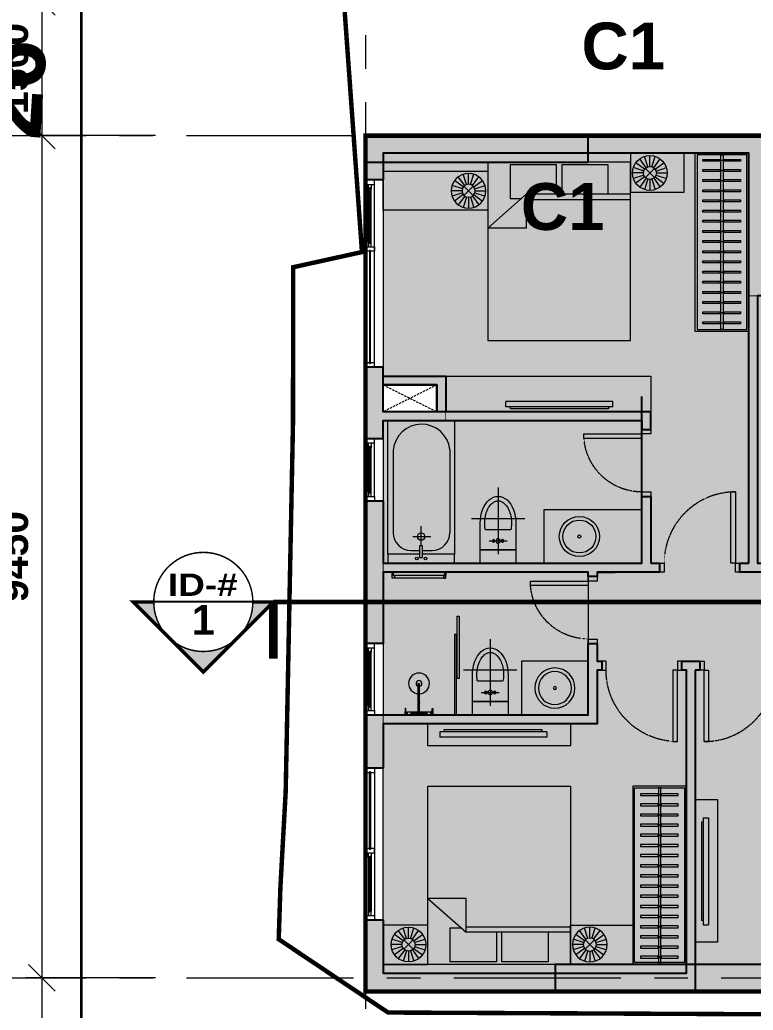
# Model space of a CAD drawing. Header units: millimetres. Extents: x -100356 to 314685, y 446 to 1273965.
# Drawn here: x 28363 to 36591, y 914436 to 925546 of the extents above; entities that cross this region are included whole.
import ezdxf
from ezdxf.enums import TextEntityAlignment as Align
from ezdxf.xclip import XClip

# ---------------------------------------------------------------- set-up
doc = ezdxf.new("R2010")
doc.units = ezdxf.units.MM
doc.header["$XCLIPFRAME"] = 2
for name, pattern in [('20180221 BF$0$Core - tb$0$HIDDEN', [0.375, 0.25, -0.125]), ('A2 - dp$0$DASHED2', [0.375, 0.25, -0.125]), ('A2 - dp$0$HIDDEN', [0.375, 0.25, -0.125]), ('CENTER', [2, 1.25, -0.25, 0.25, -0.25]), ('Dash', [6, 3, -3]), ('DASHED', [0.75, 0.5, -0.25]), ('DASHED2', [0.375, 0.25, -0.125])]:
    doc.linetypes.add(name, pattern=pattern)
doc.layers.get('DEFPOINTS').update_dxf_attribs({"lineweight": 13})
for name, color, linetype in [('20180221 BF$0$sohieu_diem', 2, 'Continuous'), ('20180221 BF$0$TREE', 99, 'Continuous'), ('STR', 7, 'Continuous')]:
    doc.layers.add(name, color=color, linetype=linetype)
for name, color, linetype, lineweight in [('@ color hatch', 7, 'Continuous', 13), ('@LOUVER', 35, 'Continuous', 13), ('A.Concrete', 7, 'Continuous', 25), ('A1 - dp$0$FURNITURE', 8, 'Continuous', 5), ('A1 - dp$0$TUONG 2', 2, 'Continuous', 25), ('A2 - dp$0$A.Door', 4, 'Continuous', 13), ('A2 - dp$0$A.HACH 250', 250, 'Continuous', 5), ('A2 - dp$0$CUA', 5, 'Continuous', 9), ('A2 - dp$0$FURNITURE', 8, 'Continuous', 5), ('A2 - dp$0$TUONG 2', 2, 'Continuous', 25), ('GJ', 1, 'Continuous', 13), ('Hatch-wall', 251, 'Continuous', 5), ('LC.HA', 250, 'Continuous', 9), ('LDIM OUT', 250, 'Continuous', 13), ('LGI', 250, 'CENTER', 9), ('luoicot', 30, 'Continuous', 13), ('TEXT', 6, 'Continuous', 20), ('Text 35', 250, 'Continuous', 15), ('TXT', 1, 'Continuous', 25)]:
    doc.layers.add(name, color=color, linetype=linetype, lineweight=lineweight)
doc.layers.add('@area depoint', color=8, linetype='Continuous', lineweight=35, plot=False)
doc.styles.add('20180221 BF$0$VAPTIMN', font='VNI-Aptima-Bold.TTF')
doc.styles.add('ARIAL', font='Font - TrueType - Arial Bold.ttf')
doc.styles.add('arial_eng', font='ARIALNI.TTF')
doc.styles.add('PSDG - Title', font='seguisb_0.ttf', dxfattribs={"height": 2.5})
doc.dimstyles.new('TL 150 OUT', dxfattribs={"dimscale": 150, "dimtxt": 2.2, "dimasz": 2, "dimexe": 1.2, "dimexo": 1.5, "dimgap": 1, "dimtad": 1, "dimdec": 0, "dimdsep": 46, "dimtxsty": 'ARIAL', "dimblk": 'OBLIQUE', "dimcen": 2, "dimdle": 1.2, "dimclrd": 256, "dimclre": 256, "dimclrt": 4, "dimaunit": 1, "dimadec": 0, "dimazin": 0, "dimtfac": 1, "dimtdec": 0, "dimtix": 1, "dimtmove": 2, "dimatfit": 3, "dimfxl": 1, "dimtolj": 1, "dimtzin": 0, "dimarcsym": 0})

# ---------------------------------------------------------------- blocks, each defined once
blk = doc.blocks.new('_Oblique')
at = {"color": 0, "linetype": 'ByBlock', "lineweight": -2}
blk.add_line((-0.5, -0.5), (0.5, 0.5), dxfattribs=at)
blk = doc.blocks.new('*D494')
at = {"layer": 'DEFPOINTS', "color": 0, "ltscale": 1000, "transparency": 16777216}
for p in [(2129, 11100), (3629, 11100), (2129, 9600)]:
    blk.add_point(p, dxfattribs=at)
at = {"layer": 'LDIM OUT', "lineweight": -2, "ltscale": 1000, "transparency": 16777216}
for p, q in [((3629, 9420), (3629, 11280)), ((2354, 11100), (3809, 11100)), ((2354, 9600), (3809, 9600))]:
    blk.add_line(p, q, dxfattribs=at)
at = {"layer": 'LDIM OUT', "lineweight": -2, "ltscale": 1000, "transparency": 16777216, "xscale": 300, "yscale": 300, "zscale": 300}
for p, rotation in [((3629, 11100), 90), ((3629, 9600), 270)]:
    blk.add_blockref('_Oblique', p, dxfattribs=dict(at, rotation=rotation))
at = {"layer": 'LDIM OUT', "color": 4, "ltscale": 1000, "transparency": 16777216, "insert": (3947, 10350), "char_height": 330, "attachment_point": 5, "rotation": 270, "style": 'ARIAL'}
blk.add_mtext('\\A1;1500', dxfattribs=at)
blk = doc.blocks.new('*D495')
at = {"layer": 'DEFPOINTS', "color": 0, "ltscale": 1000, "transparency": 16777216}
for p in [(2129, 20550), (3629, 20550), (2129, 11100)]:
    blk.add_point(p, dxfattribs=at)
at = {"layer": 'LDIM OUT', "lineweight": -2, "ltscale": 1000, "transparency": 16777216}
for p, q in [((3629, 10920), (3629, 20730)), ((2354, 20550), (3809, 20550)), ((2354, 11100), (3809, 11100))]:
    blk.add_line(p, q, dxfattribs=at)
at = {"layer": 'LDIM OUT', "lineweight": -2, "ltscale": 1000, "transparency": 16777216, "xscale": 300, "yscale": 300, "zscale": 300}
for p, rotation in [((3629, 20550), 90), ((3629, 11100), 270)]:
    blk.add_blockref('_Oblique', p, dxfattribs=dict(at, rotation=rotation))
at = {"layer": 'LDIM OUT', "color": 4, "ltscale": 1000, "transparency": 16777216, "insert": (3947, 15825), "char_height": 330, "attachment_point": 5, "rotation": 270, "style": 'ARIAL'}
blk.add_mtext('\\A1;9450', dxfattribs=at)
blk = doc.blocks.new('*D496')
at = {"layer": 'DEFPOINTS', "color": 0, "ltscale": 1000, "transparency": 16777216}
for p in [(2129, 24500), (3629, 24500), (2129, 20550)]:
    blk.add_point(p, dxfattribs=at)
at = {"layer": 'LDIM OUT', "lineweight": -2, "ltscale": 1000, "transparency": 16777216}
for p, q in [((3629, 20370), (3629, 24680)), ((2354, 24500), (3809, 24500)), ((2354, 20550), (3809, 20550))]:
    blk.add_line(p, q, dxfattribs=at)
at = {"layer": 'LDIM OUT', "lineweight": -2, "ltscale": 1000, "transparency": 16777216, "xscale": 300, "yscale": 300, "zscale": 300}
for p, rotation in [((3629, 24500), 90), ((3629, 20550), 270)]:
    blk.add_blockref('_Oblique', p, dxfattribs=dict(at, rotation=rotation))
at = {"layer": 'LDIM OUT', "color": 4, "ltscale": 1000, "transparency": 16777216, "insert": (3947, 22525), "char_height": 330, "attachment_point": 5, "rotation": 270, "style": 'ARIAL'}
blk.add_mtext('\\A1;3950', dxfattribs=at)
blk = doc.blocks.new('SITE')
at = {"layer": 'GJ', "color": 2, "linetype": 'DASHED2', "ltscale": 200, "const_width": 50, "elevation": 0}
blk.add_lwpolyline([(-42929, 10453), (-42964, 14461), (-42978, 21429), (-50432, 21463), (-51659, 22285), (-51640, 22872), (-51581, 23937), (-51499, 28076), (-51496, 29824), (-50725, 29994), (-51513, 40959), (-52452, 41020), (-52589, 42419), (-48449, 42705), (-47306, 42675), (-44664, 42638), (-38719, 42656), (-35209, 42660), (-34096, 42671), (-29879, 42740), (-25970, 42804), (-21954, 42762), (-17825, 42748), (-8761, 42796)], dxfattribs=at)
blk = doc.blocks.new('*U432')
h = blk.add_hatch(color=256)
h.paths.add_polyline_path([(0, 7.86), (-3.93, 3.93, -0.198912), (0, 5.56, -0.198912), (3.93, 3.93)])
h.paths.add_polyline_path([(3.93, 3.93, -0.198912), (5.56, 0), (7.86, 0)])
h.paths.add_polyline_path([(-3.93, 3.93), (-7.86, 0), (-5.56, 0, -0.198912)])
at = {"color": 1}
blk.add_line((5.56, 0), (-5.56, 0), dxfattribs=at)
for points, const_width in [([(-5.56, 0), (-7.86, 0), (0, 7.86), (7.86, 0), (5.56, 0)], 0.397), ([(7.86, 6.35), (7.86, 0)], 1)]:
    blk.add_lwpolyline(points, dxfattribs=dict(const_width=const_width))
at = {"const_width": 0.167}
blk.add_lwpolyline([(-5.56, 0, -0.414214), (0, 5.56, -0.414214), (5.56, 0, -0.414214), (0, -5.56, -0.414214), (-5.56, 0, -1.041379)], format="xyb", dxfattribs=at)
at = {"linetype": 'DASHED', "ltscale": 2, "const_width": 0.1}
blk.add_lwpolyline([(5.56, 0), (7.86, 0)], dxfattribs=at)
at = {"color": 2, "style": 'PSDG - Title'}
blk.add_attdef('#', text='', height=2.38, dxfattribs=at).set_placement((0, 1.98), align=Align.MIDDLE_CENTER)
at = {"color": 2, "style": 'PSDG - Title', "width": 0.998746}
blk.add_attdef('A100', text='', height=2.38, dxfattribs=at).set_placement((-3.97, -3.18), (3.97, -3.18), align=Align.FIT)
blk = doc.blocks.new('SECTION SYMBOL')
at = {"layer": 'TXT', "linetype": '20180221 BF$0$Core - tb$0$HIDDEN', "ltscale": 300, "const_width": 50, "elevation": 0}
blk.add_lwpolyline([(19511, -10462), (-5470, -10462), (-5470, -5231), (-37733, -5231)], dxfattribs=at)
at = {"layer": 'TXT'}
ref = blk.add_blockref('*U432', (-38519, -5231, 0), dxfattribs=dict(at, xscale=-100, yscale=100, zscale=100, rotation=180))
ref.add_attrib('#', '1', dxfattribs={"layer": '0', "color": 2, "height": 333, "style": 'ARIAL'}).set_placement((-38519, -5431, 0), align=Align.MIDDLE_CENTER)
ref.add_attrib('A100', 'ID-#', dxfattribs={"layer": '0', "color": 2, "height": 250, "style": 'ARIAL', "width": 1.186702}).set_placement((-38916, -5163, 0), (-38133, -5163, 0), align=Align.FIT)
blk = doc.blocks.new('20180221 BF$0$hientrang')
at = {"layer": '20180221 BF$0$sohieu_diem', "color": 3, "style": '20180221 BF$0$VAPTIMN'}
blk.add_text('26', height=750, rotation=359.9273, dxfattribs=at).set_placement((-79012, 104122, 0))
blk = doc.blocks.new('A2 - dp$0$A$C6FE626A3')
at = {"layer": 'A2 - dp$0$FURNITURE'}
for p, q in [((-90, 606), (-150, 606)), ((-150, -594), (-150, 606)), ((-90, -594), (-90, 606)), ((-90, 557), (-70, 557)), ((-70, -545), (-70, 557)), ((-90, -545), (-70, -545)), ((-90, -594), (-150, -594))]:
    blk.add_line(p, q, dxfattribs=at)
blk = doc.blocks.new('*U76')
at = {"layer": 'A2 - dp$0$FURNITURE'}
for points in [[(0, 600), (0, 0), (1999, 0), (1999, 600)], [(1979, 580), (1979, 20), (20, 20), (20, 580)]]:
    blk.add_lwpolyline(points, close=True, dxfattribs=at)
at = {"layer": 'A2 - dp$0$FURNITURE', "ltscale": 6}
for points in [[(91, 313), (91, 515), (69, 515), (69, 313)], [(205, 313), (205, 515), (183, 515), (183, 313)], [(319, 313), (319, 515), (297, 515), (297, 313)], [(433, 313), (433, 515), (411, 515), (411, 313)], [(547, 313), (547, 515), (525, 515), (525, 313)], [(661, 313), (661, 515), (639, 515), (639, 313)], [(775, 313), (775, 515), (753, 515), (753, 313)], [(889, 313), (889, 515), (867, 515), (867, 313)], [(1003, 313), (1003, 515), (981, 515), (981, 313)], [(1117, 313), (1117, 515), (1095, 515), (1095, 313)], [(1231, 313), (1231, 515), (1209, 515), (1209, 313)], [(1345, 313), (1345, 515), (1323, 515), (1323, 313)], [(1459, 313), (1459, 515), (1437, 515), (1437, 313)], [(1573, 313), (1573, 515), (1551, 515), (1551, 313)], [(1687, 313), (1687, 515), (1665, 515), (1665, 313)], [(1801, 313), (1801, 515), (1779, 515), (1779, 313)], [(1915, 313), (1915, 515), (1893, 515), (1893, 313)], [(69, 287), (69, 92), (91, 92), (91, 287)], [(183, 287), (183, 92), (205, 92), (205, 287)], [(297, 287), (297, 92), (319, 92), (319, 287)], [(411, 287), (411, 92), (433, 92), (433, 287)], [(525, 287), (525, 92), (547, 92), (547, 287)], [(639, 287), (639, 92), (661, 92), (661, 287)], [(753, 287), (753, 92), (775, 92), (775, 287)], [(867, 287), (867, 92), (889, 92), (889, 287)], [(981, 287), (981, 92), (1003, 92), (1003, 287)], [(1095, 287), (1095, 92), (1117, 92), (1117, 287)], [(1209, 287), (1209, 92), (1231, 92), (1231, 287)], [(1323, 287), (1323, 92), (1345, 92), (1345, 287)], [(1437, 287), (1437, 92), (1459, 92), (1459, 287)], [(1551, 287), (1551, 92), (1573, 92), (1573, 287)], [(1665, 287), (1665, 92), (1687, 92), (1687, 287)], [(1779, 287), (1779, 92), (1801, 92), (1801, 287)], [(1893, 287), (1893, 92), (1915, 92), (1915, 287)]]:
    blk.add_lwpolyline(points, dxfattribs=at)
for points in [[(1979, 287), (1979, 313), (20, 313), (20, 287)], [(83, 319), (78, 319), (78, 280), (83, 280)], [(197, 319), (192, 319), (192, 280), (197, 280)], [(311, 319), (306, 319), (306, 280), (311, 280)], [(425, 319), (420, 319), (420, 280), (425, 280)], [(539, 319), (534, 319), (534, 280), (539, 280)], [(653, 319), (648, 319), (648, 280), (653, 280)], [(767, 319), (762, 319), (762, 280), (767, 280)], [(881, 319), (876, 319), (876, 280), (881, 280)], [(995, 319), (990, 319), (990, 280), (995, 280)], [(1109, 319), (1104, 319), (1104, 280), (1109, 280)], [(1223, 319), (1218, 319), (1218, 280), (1223, 280)], [(1337, 319), (1332, 319), (1332, 280), (1337, 280)], [(1451, 319), (1446, 319), (1446, 280), (1451, 280)], [(1565, 319), (1560, 319), (1560, 280), (1565, 280)], [(1679, 319), (1674, 319), (1674, 280), (1679, 280)], [(1793, 319), (1788, 319), (1788, 280), (1793, 280)], [(1907, 319), (1902, 319), (1902, 280), (1907, 280)]]:
    blk.add_lwpolyline(points, close=True, dxfattribs=at)
blk = doc.blocks.new('A2 - dp$0$Bed 1600')
at = {"linetype": 'Continuous'}
for p, q in [((2, -80), (2, 0)), ((2, 0), (66, 0)), ((66, 0), (66, -80)), ((12, -1.2), (32.8, -1.2)), ((12, -14.4), (12, -1.2)), ((32.8, -1.2), (32.8, -14.4)), ((35.2, -1.2), (56, -1.2)), ((35.2, -14.4), (35.2, -1.2)), ((56, -1.2), (56, -16.4)), ((2, -14.4), (48.8, -14.4)), ((48.8, -16.8), (2, -16.8)), ((66, -29.6), (48.8, -14.4)), ((48.8, -14.4), (48.8, -29.6)), ((56, -16.4), (50.8, -16.4)), ((48.8, -29.6), (66, -29.6)), ((66, -80), (2, -80))]:
    blk.add_line(p, q, dxfattribs=at)
blk = doc.blocks.new('*U71')
at = {"layer": 'A2 - dp$0$FURNITURE'}
for points in [[(0, 600), (0, 0), (2000, 0), (2000, 600)], [(1980, 580), (1980, 20), (20, 20), (20, 580)]]:
    blk.add_lwpolyline(points, close=True, dxfattribs=at)
at = {"layer": 'A2 - dp$0$FURNITURE', "ltscale": 6}
for points in [[(91, 313), (91, 515), (69, 515), (69, 313)], [(205, 313), (205, 515), (183, 515), (183, 313)], [(319, 313), (319, 515), (297, 515), (297, 313)], [(433, 313), (433, 515), (411, 515), (411, 313)], [(547, 313), (547, 515), (525, 515), (525, 313)], [(661, 313), (661, 515), (639, 515), (639, 313)], [(775, 313), (775, 515), (753, 515), (753, 313)], [(889, 313), (889, 515), (867, 515), (867, 313)], [(1003, 313), (1003, 515), (981, 515), (981, 313)], [(1117, 313), (1117, 515), (1095, 515), (1095, 313)], [(1231, 313), (1231, 515), (1209, 515), (1209, 313)], [(1345, 313), (1345, 515), (1323, 515), (1323, 313)], [(1459, 313), (1459, 515), (1437, 515), (1437, 313)], [(1573, 313), (1573, 515), (1551, 515), (1551, 313)], [(1687, 313), (1687, 515), (1665, 515), (1665, 313)], [(1801, 313), (1801, 515), (1779, 515), (1779, 313)], [(1915, 313), (1915, 515), (1893, 515), (1893, 313)], [(69, 287), (69, 92), (91, 92), (91, 287)], [(183, 287), (183, 92), (205, 92), (205, 287)], [(297, 287), (297, 92), (319, 92), (319, 287)], [(411, 287), (411, 92), (433, 92), (433, 287)], [(525, 287), (525, 92), (547, 92), (547, 287)], [(639, 287), (639, 92), (661, 92), (661, 287)], [(753, 287), (753, 92), (775, 92), (775, 287)], [(867, 287), (867, 92), (889, 92), (889, 287)], [(981, 287), (981, 92), (1003, 92), (1003, 287)], [(1095, 287), (1095, 92), (1117, 92), (1117, 287)], [(1209, 287), (1209, 92), (1231, 92), (1231, 287)], [(1323, 287), (1323, 92), (1345, 92), (1345, 287)], [(1437, 287), (1437, 92), (1459, 92), (1459, 287)], [(1551, 287), (1551, 92), (1573, 92), (1573, 287)], [(1665, 287), (1665, 92), (1687, 92), (1687, 287)], [(1779, 287), (1779, 92), (1801, 92), (1801, 287)], [(1893, 287), (1893, 92), (1915, 92), (1915, 287)]]:
    blk.add_lwpolyline(points, dxfattribs=at)
for points in [[(1980, 287), (1980, 313), (20, 313), (20, 287)], [(83, 319), (78, 319), (78, 280), (83, 280)], [(197, 319), (192, 319), (192, 280), (197, 280)], [(311, 319), (306, 319), (306, 280), (311, 280)], [(425, 319), (420, 319), (420, 280), (425, 280)], [(539, 319), (534, 319), (534, 280), (539, 280)], [(653, 319), (648, 319), (648, 280), (653, 280)], [(767, 319), (762, 319), (762, 280), (767, 280)], [(881, 319), (876, 319), (876, 280), (881, 280)], [(995, 319), (990, 319), (990, 280), (995, 280)], [(1109, 319), (1104, 319), (1104, 280), (1109, 280)], [(1223, 319), (1218, 319), (1218, 280), (1223, 280)], [(1337, 319), (1332, 319), (1332, 280), (1337, 280)], [(1451, 319), (1446, 319), (1446, 280), (1451, 280)], [(1565, 319), (1560, 319), (1560, 280), (1565, 280)], [(1679, 319), (1674, 319), (1674, 280), (1679, 280)], [(1793, 319), (1788, 319), (1788, 280), (1793, 280)], [(1907, 319), (1902, 319), (1902, 280), (1907, 280)]]:
    blk.add_lwpolyline(points, close=True, dxfattribs=at)
blk = doc.blocks.new('*U72')
for points in [[(-700, 100), (-750, 100), (-750, 0), (-700, 0)], [(-50, 0), (-100, 0), (-100, -650), (-50, -650)], [(0, 100), (-50, 100), (-50, 0), (0, 0)]]:
    blk.add_lwpolyline(points, close=True)
at = {"linetype": 'A2 - dp$0$HIDDEN'}
blk.add_arc((-50, 0), 650, 180, 270, dxfattribs=at)
blk = doc.blocks.new('A2 - dp$0$A$C4168242D')
at = {"layer": 'A2 - dp$0$FURNITURE'}
for points in [[(300, 750), (300, 0)], [(0, 400), (600, 400)], [(100, 350), (100, 50), (500, 50), (500, 350)], [(157, 276), (443, 276)], [(400, 150), (200, 150)]]:
    blk.add_lwpolyline(points, dxfattribs=at)
for centre, radius in [((250, 150), 15), ((300, 150), 25), ((350, 150), 15)]:
    blk.add_circle(centre, radius, dxfattribs=at)
blk.add_ellipse((300, 350), major_axis=(0, 300), ratio=0.666667, start_param=4.712389, end_param=7.853982, dxfattribs=at)
blk.add_open_spline([(443, 276), (444, 283), (446, 291), (449, 313), (450, 328), (450, 356), (450, 370), (447, 399), (445, 413), (440, 440), (437, 453), (428, 478), (424, 490), (413, 512), (408, 522), (396, 540), (391, 547), (380, 560), (374, 566), (363, 576), (357, 580), (346, 588), (340, 591), (328, 595), (323, 597), (311, 599), (306, 600), (295, 600), (289, 600), (278, 597), (273, 596), (261, 591), (255, 588), (244, 581), (238, 577), (226, 567), (221, 561), (210, 548), (204, 541), (194, 525), (189, 517), (180, 499), (176, 489), (169, 469), (165, 459), (160, 437), (157, 426), (153, 404), (152, 392), (150, 369), (150, 357), (150, 333), (151, 321), (153, 298), (155, 287), (157, 276)], degree=3, knots=[4.428595, 4.428595, 4.428595, 4.428595, 4.521718, 4.521718, 4.681946, 4.681946, 4.842175, 4.842175, 5.002403, 5.002403, 5.162632, 5.162632, 5.32286, 5.32286, 5.483089, 5.483089, 5.615862, 5.615862, 5.748636, 5.748636, 5.88141, 5.88141, 6.014184, 6.014184, 6.146958, 6.146958, 6.279732, 6.279732, 6.412506, 6.412506, 6.545279, 6.545279, 6.678053, 6.678053, 6.810827, 6.810827, 6.943601, 6.943601, 7.076375, 7.076375, 7.209149, 7.209149, 7.341922, 7.341922, 7.474696, 7.474696, 7.60747, 7.60747, 7.740244, 7.740244, 7.873018, 7.873018, 8.005792, 8.005792, 8.137776, 8.137776, 8.137776, 8.137776], dxfattribs=at)
blk = doc.blocks.new('A2 - dp$0$A$C722D3D91')
at = {"layer": 'A2 - dp$0$FURNITURE', "ltscale": 0.07}
for radius in [225, 185, 17]:
    blk.add_circle((0, 0), radius, dxfattribs=at)
blk = doc.blocks.new('*U75')
for points in [[(0, 100), (50, 100), (50, 0), (0, 0)], [(50, 0), (100, 0), (100, -800), (50, -800)], [(850, 100), (900, 100), (900, 0), (850, 0)]]:
    blk.add_lwpolyline(points, close=True)
at = {"linetype": 'A2 - dp$0$HIDDEN'}
blk.add_arc((50, 0), 800, 270, 0, dxfattribs=at)
blk = doc.blocks.new('*U69')
at = {"layer": 'A2 - dp$0$A.Door', "ltscale": 0.5}
for p, q in [((1400, 65), (2000, 65)), ((1400, 35), (2000, 35))]:
    blk.add_line(p, q, dxfattribs=at)
for points in [[(0, 0), (2100, 0), (2100, 100), (0, 100)], [(2050, 100), (2050, 0), (2100, 0), (2100, 100)]]:
    blk.add_lwpolyline(points, close=True, dxfattribs=at)
for points in [[(50, 55), (50, 100), (0, 100), (0, 0), (50, 0), (50, 45), (40, 45), (40, 55), (50, 55)], [(1300, 55), (1300, 100), (1350, 100), (1350, 0), (1300, 0), (1300, 45), (1310, 45), (1310, 55), (1300, 55)], [(1400, 55), (1400, 65), (1350, 65), (1350, 35), (1400, 35), (1400, 45), (1390, 45), (1390, 55), (1400, 55)], [(2000, 55), (2000, 65), (2050, 65), (2050, 35), (2000, 35), (2000, 45), (2010, 45), (2010, 55), (2000, 55)]]:
    blk.add_lwpolyline(points, dxfattribs=at)
at = {"layer": 'A2 - dp$0$A.HACH 250', "ltscale": 0.5}
for points in [[(40, 45), (1310, 45), (1310, 55), (40, 55)], [(1390, 45), (2010, 45), (2010, 55), (1390, 55)]]:
    blk.add_lwpolyline(points, close=True, dxfattribs=at)
blk = doc.blocks.new('*U405')
at = {"layer": 'A2 - dp$0$FURNITURE'}
for p, q in [((1174, 0), (0, 0)), ((0, 0), (0, -439)), ((1174, -439), (1174, 0)), ((158, -179), (60, -108)), ((174, -163), (103, -65)), ((195, -153), (157, -37)), ((217, -149), (217, -27)), ((240, -153), (278, -37)), ((260, -163), (332, -65)), ((277, -179), (375, -108)), ((148, -200), (32, -162)), ((166, -171), (269, -274)), ((269, -171), (166, -274)), ((287, -200), (403, -162)), ((144, -222), (22, -222)), ((148, -245), (32, -283)), ((158, -265), (60, -337)), ((174, -282), (103, -380)), ((195, -292), (157, -408)), ((217, -296), (217, -418)), ((217, -296), (217, -418)), ((240, -292), (278, -408)), ((260, -282), (332, -380)), ((277, -265), (375, -337)), ((287, -245), (403, -283)), ((291, -222), (412, -222)), ((0, -439), (1174, -439))]:
    blk.add_line(p, q, dxfattribs=at)
for radius in [195, 73.2]:
    blk.add_circle((217, -222), radius, dxfattribs=at)
blk = doc.blocks.new('*U276')
at = {"layer": 'A2 - dp$0$FURNITURE'}
for p, q in [((600, 0), (0, 0)), ((0, 0), (0, -439)), ((600, -439), (600, 0)), ((158, -179), (60, -108)), ((174, -163), (103, -65)), ((195, -153), (157, -37)), ((217, -149), (217, -27)), ((240, -153), (278, -37)), ((260, -163), (332, -65)), ((277, -179), (375, -108)), ((148, -200), (32, -162)), ((166, -171), (269, -274)), ((269, -171), (166, -274)), ((287, -200), (403, -162)), ((144, -222), (22, -222)), ((148, -245), (32, -283)), ((158, -265), (60, -337)), ((174, -282), (103, -380)), ((195, -292), (157, -408)), ((217, -296), (217, -418)), ((217, -296), (217, -418)), ((240, -292), (278, -408)), ((260, -282), (332, -380)), ((277, -265), (375, -337)), ((287, -245), (403, -283)), ((291, -222), (412, -222)), ((0, -439), (600, -439))]:
    blk.add_line(p, q, dxfattribs=at)
for radius in [195, 73.2]:
    blk.add_circle((217, -222), radius, dxfattribs=at)
blk = doc.blocks.new('*U577')
at = {"layer": 'A2 - dp$0$FURNITURE'}
for p, q in [((700, 0), (0, 0)), ((0, 0), (0, -439)), ((700, -439), (700, 0)), ((158, -179), (60, -108)), ((174, -163), (103, -65)), ((195, -153), (157, -37)), ((217, -149), (217, -27)), ((240, -153), (278, -37)), ((260, -163), (332, -65)), ((277, -179), (375, -108)), ((148, -200), (32, -162)), ((166, -171), (269, -274)), ((269, -171), (166, -274)), ((287, -200), (403, -162)), ((144, -222), (22, -222)), ((148, -245), (32, -283)), ((158, -265), (60, -337)), ((174, -282), (103, -380)), ((195, -292), (157, -408)), ((217, -296), (217, -418)), ((217, -296), (217, -418)), ((240, -292), (278, -408)), ((260, -282), (332, -380)), ((277, -265), (375, -337)), ((287, -245), (403, -283)), ((291, -222), (412, -222)), ((0, -439), (700, -439))]:
    blk.add_line(p, q, dxfattribs=at)
for radius in [195, 73.2]:
    blk.add_circle((217, -222), radius, dxfattribs=at)
blk = doc.blocks.new('*U66')
at = {"layer": 'A2 - dp$0$A.Door', "ltscale": 0.5}
for p, q in [((750, 100), (50, 100)), ((50, 0), (750, 0)), ((100, 65), (700, 65)), ((100, 35), (700, 35)), ((800, 0), (800, 100))]:
    blk.add_line(p, q, dxfattribs=at)
for points in [[(50, 100), (50, 0), (0, 0), (0, 100)], [(750, 100), (750, 0), (800, 0), (800, 100)]]:
    blk.add_lwpolyline(points, close=True, dxfattribs=at)
for points in [[(100, 55), (100, 65), (50, 65), (50, 35), (100, 35), (100, 45), (90, 45), (90, 55), (100, 55)], [(700, 55), (700, 65), (750, 65), (750, 35), (700, 35), (700, 45), (710, 45), (710, 55), (700, 55)]]:
    blk.add_lwpolyline(points, dxfattribs=at)
at = {"layer": 'A2 - dp$0$A.HACH 250', "ltscale": 0.5}
blk.add_lwpolyline([(90, 45), (710, 45), (710, 55), (90, 55)], close=True, dxfattribs=at)
blk = doc.blocks.new('*U67')
at = {"layer": 'A2 - dp$0$A.Door', "ltscale": 0.5}
for p, q in [((650, 100), (50, 100)), ((50, 0), (650, 0)), ((100, 65), (600, 65)), ((100, 35), (600, 35)), ((700, 0), (700, 100))]:
    blk.add_line(p, q, dxfattribs=at)
for points in [[(50, 100), (50, 0), (0, 0), (0, 100)], [(650, 100), (650, 0), (700, 0), (700, 100)]]:
    blk.add_lwpolyline(points, close=True, dxfattribs=at)
for points in [[(100, 55), (100, 65), (50, 65), (50, 35), (100, 35), (100, 45), (90, 45), (90, 55), (100, 55)], [(600, 55), (600, 65), (650, 65), (650, 35), (600, 35), (600, 45), (610, 45), (610, 55), (600, 55)]]:
    blk.add_lwpolyline(points, dxfattribs=at)
at = {"layer": 'A2 - dp$0$A.HACH 250', "ltscale": 0.5}
blk.add_lwpolyline([(90, 45), (610, 45), (610, 55), (90, 55)], close=True, dxfattribs=at)
blk = doc.blocks.new('*U68')
at = {"layer": 'A2 - dp$0$A.Door', "ltscale": 0.5}
for p, q in [((1400, 65), (2000, 65)), ((1400, 35), (2000, 35))]:
    blk.add_line(p, q, dxfattribs=at)
for points in [[(400, 0), (2100, 0), (2100, 100), (400, 100)], [(2050, 100), (2050, 0), (2100, 0), (2100, 100)]]:
    blk.add_lwpolyline(points, close=True, dxfattribs=at)
for points in [[(450, 55), (450, 100), (400, 100), (400, 0), (450, 0), (450, 45), (440, 45), (440, 55), (450, 55)], [(1300, 55), (1300, 100), (1350, 100), (1350, 0), (1300, 0), (1300, 45), (1310, 45), (1310, 55), (1300, 55)], [(1400, 55), (1400, 65), (1350, 65), (1350, 35), (1400, 35), (1400, 45), (1390, 45), (1390, 55), (1400, 55)], [(2000, 55), (2000, 65), (2050, 65), (2050, 35), (2000, 35), (2000, 45), (2010, 45), (2010, 55), (2000, 55)]]:
    blk.add_lwpolyline(points, dxfattribs=at)
at = {"layer": 'A2 - dp$0$A.HACH 250', "ltscale": 0.5}
for points in [[(440, 45), (1310, 45), (1310, 55), (440, 55)], [(1390, 45), (2010, 45), (2010, 55), (1390, 55)]]:
    blk.add_lwpolyline(points, close=True, dxfattribs=at)
blk = doc.blocks.new('tam nam1500 plus 100')
for p, q in [((-1276, 322), (-343, 322)), ((-143, 13), (-143, 122)), ((-299, -92), (-299, 109)), ((-199, 0), (-415, 0)), ((-143, -113), (-143, -13)), ((-1268, -313), (-343, -313))]:
    blk.add_line(p, q)
for points in [[(-100, -13), (-100, -375), (-1600, -375), (-1600, 375), (-100, 375), (-100, 13)], [(-100, -13), (-100, -375), (0, -375), (0, 375), (-100, 375), (-100, 13)]]:
    blk.add_lwpolyline(points)
blk.add_lwpolyline([(-199, 13), (-61, 13), (-61, -13), (-199, -13)], close=True)
for centre, radius in [((-299, 0), 41.7), ((-54, 49), 14.5), ((-54, -49), 14.5)]:
    blk.add_circle(centre, radius)
for centre, radius, start, end in [((-1241, 5), 319, 96.2649, 265.2417), ((-343, 122), 200, 0, 90), ((-343, -113), 200, 270, 0)]:
    blk.add_arc(centre, radius, start, end)
blk = doc.blocks.new('A1 - dp$0$A$C588A0D6B')
for p, q in [((-122, -38), (123, -38)), ((-122, -59), (-122, -38)), ((123, -59), (-122, -59)), ((-11, -64), (-11, -211)), ((9, -65), (9, -211)), ((123, -38), (123, -59)), ((9, -211), (-11, -211)), ((9, -220), (-11, -220)), ((-11, -220), (-11, -507)), ((9, -220), (9, -507)), ((9, -507), (-11, -507))]:
    blk.add_line(p, q)
for points in [[(-178, -37), (-208, -37), (-208, -82), (-178, -82)], [(-208, -37), (-197, -37), (-197, -129), (-208, -129)], [(179, -37), (208, -37), (208, -82), (179, -82)], [(208, -37), (198, -37), (198, -129), (208, -129)]]:
    blk.add_lwpolyline(points, close=True)
blk.add_lwpolyline([(-11, -82), (-171, -82), (-171, -38), (172, -38), (172, -82), (9, -82)])
for centre, radius, start, end in [((0, 431), 505, 255.9943, 268.6524), ((0, 0), 65.5, 243.6552, 296.3448), ((0, 431), 505, 271.0236, 284.0057), ((-8, -215), 5.39, 127.2582, 232.7418), ((6, -215), 5.39, 307.2582, 52.7418), ((-1, -507), 155, 93.8501, 86.1499), ((-1, -507), 43, 104.0595, 75.9405)]:
    blk.add_arc(centre, radius, start, end)
blk = doc.blocks.new('A1 - dp$0$A$C487079A1')
for points in [[(34, 589), (34, 600), (0, 600), (0, 589)], [(68, 578), (68, 600), (34, 600), (34, 578)], [(34, 0), (34, 11), (0, 11), (0, 0)], [(68, 22), (68, 0), (34, 0), (34, 22)]]:
    blk.add_lwpolyline(points, close=True)
blk.add_lwpolyline([(34, 147), (34, 27), (67, 27), (67, 573), (34, 573), (34, 147)])
blk = doc.blocks.new('*U576')
at = {"layer": 'A2 - dp$0$FURNITURE'}
for p, q in [((500, 0), (0, 0)), ((0, 0), (0, -439)), ((500, -439), (500, 0)), ((158, -179), (60, -108)), ((174, -163), (103, -65)), ((195, -153), (157, -37)), ((217, -149), (217, -27)), ((240, -153), (278, -37)), ((260, -163), (332, -65)), ((277, -179), (375, -108)), ((148, -200), (32, -162)), ((166, -171), (269, -274)), ((269, -171), (166, -274)), ((287, -200), (403, -162)), ((144, -222), (22, -222)), ((148, -245), (32, -283)), ((158, -265), (60, -337)), ((174, -282), (103, -380)), ((195, -292), (157, -408)), ((217, -296), (217, -418)), ((217, -296), (217, -418)), ((240, -292), (278, -408)), ((260, -282), (332, -380)), ((277, -265), (375, -337)), ((287, -245), (403, -283)), ((291, -222), (412, -222)), ((0, -439), (500, -439))]:
    blk.add_line(p, q, dxfattribs=at)
for radius in [195, 73.2]:
    blk.add_circle((217, -222), radius, dxfattribs=at)
blk = doc.blocks.new('3B1b')
at = {"layer": '@ color hatch', "ltscale": 0.5}
h = blk.add_hatch(color=51, dxfattribs=at)
h.dxf.hatch_style = 1
h.paths.add_polyline_path([(200, 9303), (200, 6903), (900, 6903), (900, 6403), (200, 6403), (200, 203), (2130, 203), (2130, 303), (4630, 303), (4630, 203), (6575, 203), (6575, 1103), (9850, 1103), (9850, 1303), (9900, 1303), (9900, 7103), (9900, 7103), (9900, 9453), (6675, 9453), (6675, 7803), (4300, 7803), (4300, 9403), (2500, 9403), (2500, 9303)])
h.paths.add_polyline_path([(6475, 8003), (4500, 8003), (4500, 9603), (6475, 9603)])
h.paths.add_polyline_path([(6775, 3), (9857, 3), (9857, 903), (6775, 903)])
at = {"layer": 'Hatch-wall', "ltscale": 0.5}
h = blk.add_hatch(color=256, dxfattribs=at)
h.dxf.hatch_style = 1
h.paths.add_polyline_path([(6675, 3603), (6675, 1103), (7480, 1103), (7480, 903), (6775, 903), (6775, 3), (6125, 3), (6125, 203), (6575, 203), (6575, 3603), (4650, 3603), (4650, 3703), (6675, 3703)])
h.paths.add_polyline_path([(9900, 9453), (9900, 1103), (9280, 1103), (9280, 903), (9900, 903), (9900, 3), (10100, 3), (10100, 9603), (8600, 9603), (8600, 9453)])
h.paths.add_polyline_path([(6675, 9453), (6675, 7903), (7000, 7903), (7000, 7803), (5875, 7803), (5875, 8003), (6475, 8003), (6475, 9603), (6575, 9603), (7300, 9603), (7300, 9453)])
h.paths.add_polyline_path([(4300, 4803), (4300, 9403), (200, 9403), (200, 9103), (0, 9103), (0, 9603), (4500, 9603), (4500, 8003), (5075, 8003), (5075, 7803), (4400, 7803), (4400, 4803), (5000, 4803), (5000, 4703), (4200, 4703), (4200, 4803)])
h.paths.add_polyline_path([(3100, 6403), (3100, 6303), (3200, 6303), (3200, 6503), (200, 6503), (200, 7003), (0, 7003), (0, 6203), (200, 6203), (200, 6403)])
h.paths.add_polyline_path([(0, 3103), (2500, 3103), (2500, 3903), (2600, 3903), (2600, 3703), (2650, 3703), (2650, 3603), (2600, 3603), (2600, 3003), (200, 3003), (200, 2503), (0, 2503)])
h.paths.add_polyline_path([(3700, 3603), (3700, 203), (3700, 3), (3600, 3), (3600, 3), (0, 3), (0, 803), (200, 803), (200, 203), (3600, 203), (3600, 3603), (3550, 3603), (3550, 3703), (3750, 3703), (3750, 3603)])
h.paths.add_polyline_path([(3100, 5553), (3100, 4803), (2700, 4803), (200, 4803), (200, 5503), (0, 5503), (0, 3903), (200, 3903), (200, 4703), (2500, 4703), (2500, 4653), (2600, 4653), (2600, 4703), (3300, 4703), (3300, 4803), (3200, 4803), (3200, 5553)])
h.paths.add_polyline_path([(3100, 4803), (2800, 4803), (2800, 4803), (3100, 4803)], flags=16)
h = blk.add_hatch(color=256, dxfattribs=at)
h.dxf.hatch_style = 1
h.paths.add_polyline_path([(200, 6803), (200, 6903), (900, 6903), (900, 6503), (800, 6503), (800, 6803)])
at = {"layer": '@ color hatch', "color": 7, "linetype": 'Dash', "ltscale": 10, "const_width": 10, "elevation": 0}
blk.add_lwpolyline([(200, 9303), (200, 6903), (900, 6903), (900, 6403), (200, 6403), (200, 203), (2130, 203), (2130, 303), (4630, 303), (4630, 203), (6575, 203), (6575, 1103), (9850, 1103), (9850, 1303), (9900, 1303), (9900, 7103), (9900, 7103), (9900, 9453), (6675, 9453), (6675, 7803), (4300, 7803), (4300, 9403), (2500, 9403), (2500, 9303)], close=True, dxfattribs=at)
at = {"layer": 'A1 - dp$0$FURNITURE', "elevation": 0}
for points in [[(900, 6903), (3200, 6903), (3200, 6503), (900, 6503)], [(1288, 4953), (1688, 4953), (1688, 4803), (1288, 4803)], [(2500, 3103), (2500, 3703), (1750, 3703), (1750, 3103)], [(1200, 3253), (1600, 3253), (1600, 3103), (1200, 3103)], [(700, 2753), (700, 3003), (2300, 3003), (2300, 2753)], [(3950, 553), (3700, 553), (3700, 2153), (3950, 2153)], [(2130, 303), (200, 303), (200, 200), (2130, 200)]]:
    blk.add_lwpolyline(points, close=True, dxfattribs=at)
blk.add_lwpolyline([(2700, 5403), (2000, 5403), (2000, 4803), (3100, 4803), (3100, 5403), (2700, 5403)], dxfattribs=at)
at = {"layer": 'A1 - dp$0$TUONG 2', "ltscale": 0.5, "elevation": 0}
for points in [[(200, 6803), (200, 6903), (900, 6903), (900, 6503), (800, 6503), (800, 6803)], [(200, 6503), (200, 6803), (700, 6803), (800, 6803), (800, 6503)]]:
    blk.add_lwpolyline(points, close=True, dxfattribs=at)
blk.add_lwpolyline([(3100, 4803), (3100, 6672)], dxfattribs=at)
at = {"layer": 'A2 - dp$0$A.HACH 250', "linetype": 'A2 - dp$0$DASHED2', "ltscale": 100}
for p, q in [((200, 6803, 0), (800, 6503, 0)), ((800, 6803, 0), (200, 6503, 0))]:
    blk.add_line(p, q, dxfattribs=at)
at = {"layer": 'A2 - dp$0$CUA'}
for p, q in [((200, 9103, 0), (200, 7003, 0)), ((3100, 5553, 0), (3100, 6303, 0)), ((200, 6203, 0), (200, 5503, 0)), ((2500, 4653, 0), (2500, 3903, 0)), ((200, 3903, 0), (200, 3103, 0)), ((200, 803, 0), (200, 2503, 0)), ((3000, 203, 0), (2400, 203, 0))]:
    blk.add_line(p, q, dxfattribs=at)
at = {"layer": 'A2 - dp$0$CUA', "elevation": 0}
for points in [[(1050, 4211), (1050, 3511), (1030, 3511), (1030, 4211)], [(1000, 4003), (1000, 3103), (1020, 3103), (1020, 4003)]]:
    blk.add_lwpolyline(points, close=True, dxfattribs=at)
at = {"layer": 'A2 - dp$0$TUONG 2', "ltscale": 0.5, "elevation": 0}
for points in [[(4300, 4803), (4300, 9403), (200, 9403), (200, 9103), (0, 9103), (0, 9603), (4500, 9603), (4500, 8003), (5075, 8003), (5075, 7803), (4400, 7803), (4400, 4803), (5000, 4803), (5000, 4703), (4200, 4703), (4200, 4803), (4300, 4803)], [(3100, 6403), (3100, 6303), (3200, 6303), (3200, 6503), (200, 6503), (200, 7003), (0, 7003), (0, 6203), (200, 6203), (200, 6403), (3100, 6403)], [(3200, 4803), (3300, 4803), (3300, 4703), (2600, 4703), (2600, 4653), (2500, 4653), (2500, 4703), (200, 4703), (200, 3903), (0, 3903), (0, 5503), (200, 5503), (200, 4803), (3100, 4803), (3100, 5403), (3100, 5403), (3100, 5553), (3200, 5553), (3200, 4803)], [(3200, 5253), (3200, 4853)], [(0, 3103), (2500, 3103), (2500, 3903), (2600, 3903), (2600, 3703), (2650, 3703), (2650, 3603), (2600, 3603), (2600, 3003), (200, 3003), (200, 2503), (0, 2503), (0, 3103)], [(200, 3103), (200, 3103)]]:
    blk.add_lwpolyline(points, dxfattribs=at)
at = {"layer": 'A2 - dp$0$TUONG 2', "elevation": 0}
blk.add_lwpolyline([(2600, 4703), (2800, 4703)], dxfattribs=at)
at = {"layer": 'A2 - dp$0$TUONG 2', "ltscale": 0.5, "elevation": 0}
blk.add_lwpolyline([(3700, 3603), (3700, 203), (3700, 203), (3700, 3), (3600, 3), (3600, 3), (0, 3), (0, 803), (200, 803), (200, 203), (3600, 203), (3600, 3603), (3550, 3603), (3550, 3703), (3750, 3703), (3750, 3603)], close=True, dxfattribs=at)
at = {"layer": 'A1 - dp$0$FURNITURE'}
blk.add_blockref('*U276', (2974, 9403, 0), dxfattribs=at)
for name, p, xscale, rotation in [('*U76', (4300, 9403, 0), -1, 90), ('A2 - dp$0$A$C6FE626A3', (2180, 6467, 0), -1, 90), ('A2 - dp$0$A$C4168242D', (1700, 3203, 0), -0.9999999999999996, 359.9999830603322), ('A2 - dp$0$A$C722D3D91', (2125, 3403, 0), -0.9999999999999996, 89.99998306033216), ('*U577', (2300, 303, 0), -1, 180)]:
    blk.add_blockref(name, p, dxfattribs=dict(at, xscale=xscale, rotation=rotation))
at = {"layer": 'A1 - dp$0$FURNITURE', "xscale": -24.99999062500353, "yscale": 24.99999062500353, "zscale": 24.99999062500353}
blk.add_blockref('A2 - dp$0$Bed 1600', (3024, 9303, 0), dxfattribs=at)
at = {"layer": 'A1 - dp$0$FURNITURE', "xscale": -1}
for name, p in [('*U405', (1374, 9203, 0)), ('A2 - dp$0$A$C4168242D', (1788, 4903, 0))]:
    blk.add_blockref(name, p, dxfattribs=at)
at = {"layer": 'A1 - dp$0$FURNITURE'}
for name, p, rotation in [('tam nam1500 plus 100', (625, 4803, 0), 270), ('A2 - dp$0$A$C722D3D91', (2400, 5103, 0), 270), ('A2 - dp$0$A$C6FE626A3', (1439, 3003, 0), 90), ('*U71', (3600, 303, 0), 90), ('A2 - dp$0$A$C6FE626A3', (3700, 1353, 0), 180), ('*U576', (700, 303, 0), 180)]:
    blk.add_blockref(name, p, dxfattribs=dict(at, rotation=rotation))
at = {"layer": 'A1 - dp$0$FURNITURE', "extrusion": (-5.27555e-19, 5.65041e-18, -1), "zscale": -0.9999999999999996, "rotation": 270.0000696463274}
blk.add_blockref('A1 - dp$0$A$C487079A1', (-901, 4703, 0), dxfattribs=at)
at = {"layer": 'A1 - dp$0$FURNITURE', "extrusion": (-5.65041e-18, 5.27555e-19, -1), "xscale": -0.7500000000000008, "yscale": 0.7500000000000008, "zscale": -0.7500000000000008, "rotation": 179.9999303536723}
blk.add_blockref('A1 - dp$0$A$C588A0D6B', (-600, 3075, 0), dxfattribs=at)
at = {"layer": 'A1 - dp$0$FURNITURE', "xscale": 24.99999062500353, "yscale": 24.99999062500353, "zscale": 24.99999062500353, "rotation": 180}
blk.add_blockref('A2 - dp$0$Bed 1600', (2350, 303, 0), dxfattribs=at)
at = {"layer": 'A2 - dp$0$CUA', "xscale": -1, "rotation": 270}
for p in [(3100, 6303, 0), (2500, 4653, 0)]:
    blk.add_blockref('*U72', p, dxfattribs=at)
at = {"layer": 'A2 - dp$0$CUA', "rotation": 180}
blk.add_blockref('*U75', (4200, 4803, 0), dxfattribs=at)
at = {"layer": 'A2 - dp$0$CUA', "xscale": -1}
blk.add_blockref('*U75', (3550, 3603, 0), dxfattribs=at)
at = {"layer": 'A2 - dp$0$CUA'}
blk.add_blockref('*U75', (3750, 3603, 0), dxfattribs=at)
at = {"layer": 'A2 - dp$0$TUONG 2', "rotation": 90}
for name, p in [('*U69', (100, 7003, 0)), ('*U67', (100, 5503, 0)), ('*U66', (100, 3103, 0))]:
    blk.add_blockref(name, p, dxfattribs=at)
at = {"layer": 'A2 - dp$0$TUONG 2', "xscale": -1, "rotation": 90}
blk.add_blockref('*U68', (100, 2903, 0), dxfattribs=at)
at = {"color": 1, "ltscale": 0.5, "style": 'arial_eng'}
blk.add_attdef('AC', (5069, 8599, 0), '', height=300, dxfattribs=at)
blk = doc.blocks.new('X-GRID')
at = {"layer": 'LGI', "ltscale": 1500}
for p, q in [((0, -7272.6), (0, 20900)), ((5008.8, 20550), (-25023.2, 20550)), ((5008.8, 11100), (-57318.6, 11100))]:
    blk.add_line(p, q, dxfattribs=at)
at = {"layer": 'LDIM OUT', "ltscale": 1000}
for base, p1, p2, picture, middle in [((3628.8, 24500), (2128.8, 20550), (2128.8, 24500), '*D496', (3947.4, 22525)), ((3628.8, 20550), (2128.8, 11100), (2128.8, 20550), '*D495', (3947.3, 15825)), ((3628.8, 11100), (2128.8, 9600), (2128.8, 11100), '*D494', (3947.3, 10350))]:
    dim = blk.add_linear_dim(base=base, p1=p1, p2=p2, angle=90, dimstyle='TL 150 OUT', override={"dimtad": 4}, dxfattribs=at)
    dim.commit()
    dim.dimension.update_dxf_attribs({"geometry": picture, "text_midpoint": middle})
blk = doc.blocks.new('A$C60262ED2')
at = {"layer": 'LC.HA'}
h = blk.add_hatch(color=256, dxfattribs=at)
h.dxf.hatch_style = 1
h.paths.add_polyline_path([(9909, 40084), (9909, 40384), (7409, 40384), (7409, 40084)])
h = blk.add_hatch(color=256, dxfattribs=at)
h.dxf.hatch_style = 1
h.paths.add_polyline_path([(12039, 30784), (12039, 31084), (9539, 31084), (9539, 30784)])
at = {"layer": 'STR', "ltscale": 1000, "elevation": 0}
for points in [[(9909, 40084), (9909, 40384), (7409, 40384), (7409, 40084)], [(12039, 30784), (12039, 31084), (9539, 31084), (9539, 30784)]]:
    blk.add_lwpolyline(points, close=True, dxfattribs=at)
at = {"rotation": 180}
blk.add_blockref('X-GRID', (7409, 51484, 0), dxfattribs=at)
at = {"layer": 'Text 35', "ltscale": 1000, "style": 'ARIAL'}
for p in [(9833, 41124, 0), (9153, 39323, 0)]:
    blk.add_text('C1', height=525, dxfattribs=at).set_placement(p)
blk = doc.blocks.new('column')
at = {"layer": 'luoicot', "ltscale": 0.5}
blk.add_blockref('A$C60262ED2', (-47109, -40384, 0), dxfattribs=at)

msp = doc.modelspace()

# ---------------------------------------------------------------- linework, layer by layer
at = {"color": 3, "linetype": 'Dash', "ltscale": 30, "const_width": 50, "elevation": 0}
msp.add_lwpolyline([(46565.9, 916547.1), (43615.9, 916547.1), (43615.9, 916647.1), (42392, 916647.8), (42391.4, 914647), (35840.9, 914647), (35840.9, 914647), (32240.9, 914647), (32240.9, 924247), (38915.8, 924247), (38915.8, 925747), (32240.9, 925747), (32240.9, 935347), (42090.9, 935347), (42090.9, 935547), (48840.3, 935547)], dxfattribs=at)
at = {"layer": '@area depoint', "ltscale": 0.5, "elevation": 0}
msp.add_lwpolyline([(29051.7, 877836.8), (88451.7, 877836.8), (88451.7, 961836.8), (29051.7, 961836.8)], close=True, dxfattribs=at)

# ---------------------------------------------------------------- block references
at = {"layer": '20180221 BF$0$TREE'}
ref = msp.add_blockref('20180221 BF$0$hientrang', (137502.3, 996458.1, 0), dxfattribs=dict(at, rotation=86.37342821610302))
XClip(ref).set_block_clipping_path([(-133148.1755428242, 112075.9558377523), (-124131.7889780848, -30182.5877385634), (-23551.8986045148, -23807.8059542924), (-32568.2851692542, 118450.7376220233)])
at = {"layer": '@LOUVER'}
msp.add_blockref('3B1b', (32240.9, 914647, 0), dxfattribs=at)
at = {"layer": 'A.Concrete'}
msp.add_blockref('column', (71940.7, 924250, 0), dxfattribs=at)
at = {"layer": 'GJ'}
msp.add_blockref('SITE', (82927, 892947, 0), dxfattribs=at)
at = {"layer": 'TEXT'}
msp.add_blockref('SECTION SYMBOL', (68940.9, 924246.9, 0), dxfattribs=at)

doc.saveas('drawing.dxf')
